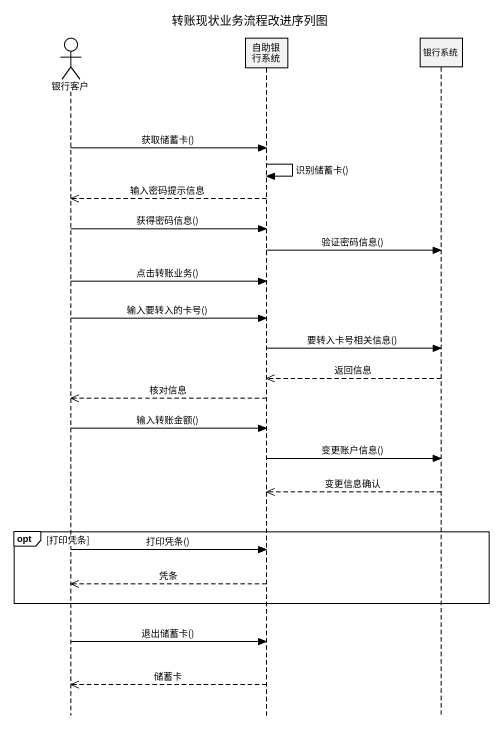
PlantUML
@startuml
title 转账现状业务流程改进序列图
hide footbox
actor 银行客户
participant 自助银行系统
participant 银行系统

银行客户 -> 自助银行系统 : 获取储蓄卡()
自助银行系统 -> 自助银行系统 : 识别储蓄卡()
自助银行系统 -->> 银行客户 : 输入密码提示信息
银行客户 -> 自助银行系统 : 获得密码信息()
自助银行系统 -> 银行系统 : 验证密码信息()
银行客户 -> 自助银行系统 : 点击转账业务()
银行客户 -> 自助银行系统 : 输入要转入的卡号()
自助银行系统 -> 银行系统 : 要转入卡号相关信息()
银行系统 -->> 自助银行系统 : 返回信息
自助银行系统 -->> 银行客户 : 核对信息
银行客户 -> 自助银行系统 : 输入转账金额()
自助银行系统 -> 银行系统 : 变更账户信息()
银行系统 -->> 自助银行系统 : 变更信息确认
opt 打印凭条
  银行客户 -> 自助银行系统 : 打印凭条()
  自助银行系统 -->> 银行客户 : 凭条
end
银行客户 -> 自助银行系统 : 退出储蓄卡()
自助银行系统 -->> 银行客户 : 储蓄卡
@enduml
